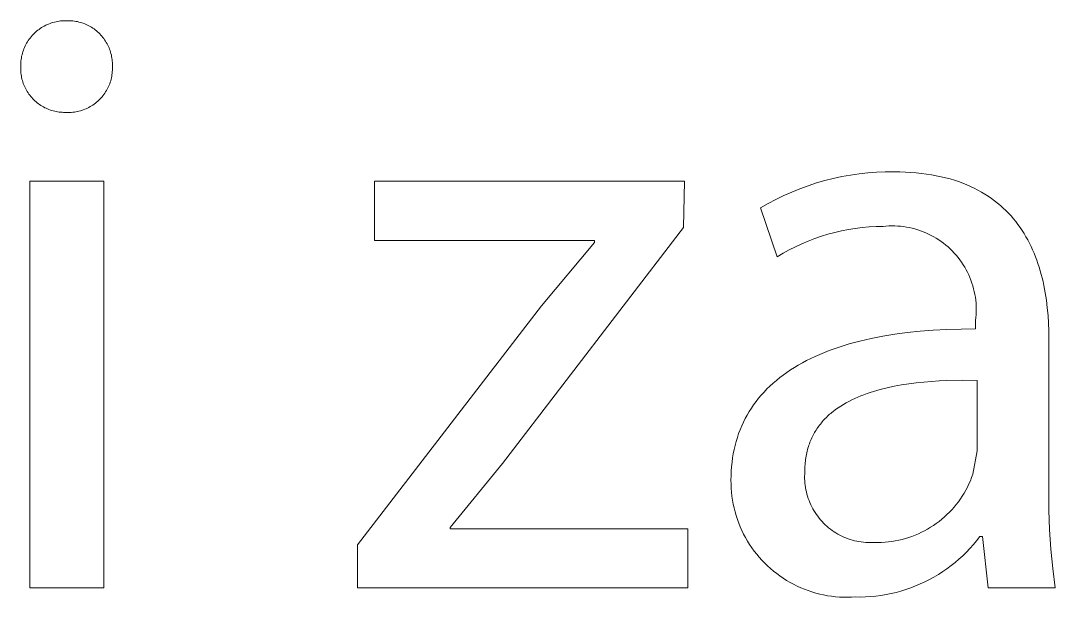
# Model space of a CAD drawing. Header units: millimetres. Extents: x -644 to 2279, y -276 to 1766.
# Drawn here: x 1450.51 to 1486.53, y -227.28 to -207.2 of the extents above; entities that cross this region are included whole.
import ezdxf

# ---------------------------------------------------------------- set-up
doc = ezdxf.new("R2010")
doc.units = ezdxf.units.MM
doc.header["$MEASUREMENT"] = 0
doc.layers.add('Domyślny', color=7, linetype='Continuous', true_color=0x000000)

msp = doc.modelspace()

# ---------------------------------------------------------------- linework, layer by layer
at = {"layer": 'Domyślny', "color": 18, "lineweight": 15, "true_color": 0x000000}
for p, q in [((1451.197, -207.472), (1451.243, -207.442)), ((1451.243, -207.442), (1451.289, -207.414)), ((1451.289, -207.414), (1451.336, -207.387)), ((1451.336, -207.387), (1451.385, -207.362)), ((1451.385, -207.362), (1451.434, -207.339)), ((1451.434, -207.339), (1451.484, -207.318)), ((1451.484, -207.318), (1451.534, -207.298)), ((1451.534, -207.298), (1451.586, -207.28)), ((1451.586, -207.28), (1451.637, -207.264)), ((1451.637, -207.264), (1451.69, -207.25)), ((1451.69, -207.25), (1451.743, -207.237)), ((1451.743, -207.237), (1451.796, -207.227)), ((1451.796, -207.227), (1451.85, -207.218)), ((1451.85, -207.218), (1451.903, -207.211)), ((1451.903, -207.211), (1451.957, -207.206)), ((1451.957, -207.206), (1452.012, -207.203)), ((1452.012, -207.203), (1452.066, -207.201)), ((1452.066, -207.201), (1452.12, -207.202)), ((1452.12, -207.202), (1452.173, -207.201)), ((1452.173, -207.201), (1452.226, -207.202)), ((1452.226, -207.202), (1452.279, -207.205)), ((1452.279, -207.205), (1452.332, -207.21)), ((1452.332, -207.21), (1452.385, -207.217)), ((1452.385, -207.217), (1452.437, -207.225)), ((1452.437, -207.225), (1452.489, -207.235)), ((1452.489, -207.235), (1452.54, -207.247)), ((1452.54, -207.247), (1452.592, -207.261)), ((1452.592, -207.261), (1452.642, -207.276)), ((1452.642, -207.276), (1452.692, -207.293)), ((1452.692, -207.293), (1452.742, -207.312)), ((1452.742, -207.312), (1452.791, -207.333)), ((1452.791, -207.333), (1452.839, -207.355)), ((1452.839, -207.355), (1452.886, -207.379)), ((1452.886, -207.379), (1452.933, -207.405)), ((1452.933, -207.405), (1452.978, -207.432)), ((1452.978, -207.432), (1453.023, -207.46)), ((1453.023, -207.46), (1453.066, -207.49)), ((1450.81, -207.848), (1450.842, -207.805)), ((1450.842, -207.805), (1450.876, -207.763)), ((1450.876, -207.763), (1450.912, -207.722)), ((1450.912, -207.722), (1450.949, -207.682)), ((1450.949, -207.682), (1450.987, -207.643)), ((1450.987, -207.643), (1451.027, -207.606)), ((1451.027, -207.606), (1451.067, -207.57)), ((1451.067, -207.57), (1451.11, -207.536)), ((1451.11, -207.536), (1451.153, -207.503)), ((1451.153, -207.503), (1451.197, -207.472)), ((1453.066, -207.49), (1453.109, -207.522)), ((1453.109, -207.522), (1453.15, -207.555)), ((1453.15, -207.555), (1453.19, -207.59)), ((1453.19, -207.59), (1453.229, -207.625)), ((1453.229, -207.625), (1453.267, -207.663)), ((1453.267, -207.663), (1453.304, -207.701)), ((1453.304, -207.701), (1453.339, -207.741)), ((1453.339, -207.741), (1453.372, -207.782)), ((1453.372, -207.782), (1453.405, -207.824)), ((1450.607, -208.231), (1450.626, -208.18)), ((1450.626, -208.18), (1450.648, -208.13)), ((1450.648, -208.13), (1450.67, -208.081)), ((1450.67, -208.081), (1450.695, -208.033)), ((1450.695, -208.033), (1450.721, -207.985)), ((1450.721, -207.985), (1450.749, -207.939)), ((1450.749, -207.939), (1450.779, -207.893)), ((1450.779, -207.893), (1450.81, -207.848)), ((1453.405, -207.824), (1453.436, -207.867)), ((1453.436, -207.867), (1453.465, -207.911)), ((1453.465, -207.911), (1453.493, -207.956)), ((1453.493, -207.956), (1453.519, -208.002)), ((1453.519, -208.002), (1453.544, -208.049)), ((1453.544, -208.049), (1453.567, -208.096)), ((1453.567, -208.096), (1453.588, -208.145)), ((1453.588, -208.145), (1453.608, -208.194)), ((1450.529, -208.547), (1450.537, -208.493)), ((1450.537, -208.493), (1450.547, -208.44)), ((1450.547, -208.44), (1450.56, -208.387)), ((1450.56, -208.387), (1450.574, -208.334)), ((1450.574, -208.334), (1450.589, -208.282)), ((1450.589, -208.282), (1450.607, -208.231)), ((1453.608, -208.194), (1453.626, -208.244)), ((1453.626, -208.244), (1453.642, -208.294)), ((1453.642, -208.294), (1453.657, -208.345)), ((1453.657, -208.345), (1453.669, -208.397)), ((1453.669, -208.397), (1453.68, -208.449)), ((1453.68, -208.449), (1453.69, -208.501)), ((1453.69, -208.501), (1453.697, -208.553)), ((1450.513, -208.763), (1450.514, -208.709)), ((1450.514, -208.818), (1450.513, -208.763)), ((1450.514, -208.709), (1450.517, -208.655)), ((1450.514, -208.87), (1450.514, -208.818)), ((1450.515, -208.923), (1450.514, -208.87)), ((1450.517, -208.655), (1450.522, -208.601)), ((1450.522, -208.601), (1450.529, -208.547)), ((1453.697, -208.553), (1453.703, -208.606)), ((1453.703, -208.606), (1453.706, -208.659)), ((1453.706, -208.659), (1453.708, -208.712)), ((1453.707, -208.871), (1453.706, -208.925)), ((1453.708, -208.765), (1453.707, -208.818)), ((1453.707, -208.818), (1453.707, -208.871)), ((1453.708, -208.712), (1453.708, -208.765)), ((1450.517, -208.975), (1450.515, -208.923)), ((1450.522, -209.028), (1450.517, -208.975)), ((1450.528, -209.08), (1450.522, -209.028)), ((1450.537, -209.132), (1450.528, -209.08)), ((1450.547, -209.183), (1450.537, -209.132)), ((1450.558, -209.234), (1450.547, -209.183)), ((1450.572, -209.285), (1450.558, -209.234)), ((1453.66, -209.242), (1453.646, -209.293)), ((1453.672, -209.189), (1453.66, -209.242)), ((1453.683, -209.137), (1453.672, -209.189)), ((1453.691, -209.084), (1453.683, -209.137)), ((1453.698, -209.031), (1453.691, -209.084)), ((1453.703, -208.978), (1453.698, -209.031)), ((1453.706, -208.925), (1453.703, -208.978)), ((1450.587, -209.335), (1450.572, -209.285)), ((1450.604, -209.385), (1450.587, -209.335)), ((1450.623, -209.434), (1450.604, -209.385)), ((1450.643, -209.483), (1450.623, -209.434)), ((1450.665, -209.53), (1450.643, -209.483)), ((1450.689, -209.577), (1450.665, -209.53)), ((1450.714, -209.623), (1450.689, -209.577)), ((1450.741, -209.669), (1450.714, -209.623)), ((1453.524, -209.589), (1453.498, -209.636)), ((1453.549, -209.542), (1453.524, -209.589)), ((1453.572, -209.494), (1453.549, -209.542)), ((1453.593, -209.444), (1453.572, -209.494)), ((1453.612, -209.395), (1453.593, -209.444)), ((1453.63, -209.344), (1453.612, -209.395)), ((1453.646, -209.293), (1453.63, -209.344)), ((1450.769, -209.713), (1450.741, -209.669)), ((1450.799, -209.756), (1450.769, -209.713)), ((1450.83, -209.798), (1450.799, -209.756)), ((1450.863, -209.839), (1450.83, -209.798)), ((1450.897, -209.879), (1450.863, -209.839)), ((1450.933, -209.918), (1450.897, -209.879)), ((1450.97, -209.955), (1450.933, -209.918)), ((1451.008, -209.992), (1450.97, -209.955)), ((1453.234, -209.971), (1453.195, -210.007)), ((1453.272, -209.933), (1453.234, -209.971)), ((1453.309, -209.894), (1453.272, -209.933)), ((1453.344, -209.854), (1453.309, -209.894)), ((1453.378, -209.813), (1453.344, -209.854)), ((1453.41, -209.77), (1453.378, -209.813)), ((1453.441, -209.727), (1453.41, -209.77)), ((1453.47, -209.682), (1453.441, -209.727)), ((1453.498, -209.636), (1453.47, -209.682)), ((1451.047, -210.027), (1451.008, -209.992)), ((1451.087, -210.06), (1451.047, -210.027)), ((1451.129, -210.092), (1451.087, -210.06)), ((1451.172, -210.123), (1451.129, -210.092)), ((1451.215, -210.152), (1451.172, -210.123)), ((1451.26, -210.18), (1451.215, -210.152)), ((1451.306, -210.206), (1451.26, -210.18)), ((1451.352, -210.23), (1451.306, -210.206)), ((1451.399, -210.253), (1451.352, -210.23)), ((1451.447, -210.274), (1451.399, -210.253)), ((1451.496, -210.294), (1451.447, -210.274)), ((1451.546, -210.312), (1451.496, -210.294)), ((1451.596, -210.328), (1451.546, -210.312)), ((1451.646, -210.342), (1451.596, -210.328)), ((1451.697, -210.355), (1451.646, -210.342)), ((1452.591, -210.34), (1452.539, -210.354)), ((1452.642, -210.324), (1452.591, -210.34)), ((1452.693, -210.307), (1452.642, -210.324)), ((1452.743, -210.288), (1452.693, -210.307)), ((1452.792, -210.267), (1452.743, -210.288)), ((1452.841, -210.245), (1452.792, -210.267)), ((1452.888, -210.221), (1452.841, -210.245)), ((1452.935, -210.195), (1452.888, -210.221)), ((1452.981, -210.167), (1452.935, -210.195)), ((1453.026, -210.138), (1452.981, -210.167)), ((1453.07, -210.108), (1453.026, -210.138)), ((1453.113, -210.076), (1453.07, -210.108)), ((1453.155, -210.042), (1453.113, -210.076)), ((1453.195, -210.007), (1453.155, -210.042)), ((1451.748, -210.366), (1451.697, -210.355)), ((1451.8, -210.375), (1451.748, -210.366)), ((1451.852, -210.383), (1451.8, -210.375)), ((1451.904, -210.388), (1451.852, -210.383)), ((1451.957, -210.392), (1451.904, -210.388)), ((1452.009, -210.394), (1451.957, -210.392)), ((1452.062, -210.394), (1452.009, -210.394)), ((1452.115, -210.397), (1452.062, -210.394)), ((1452.169, -210.398), (1452.115, -210.397)), ((1452.222, -210.397), (1452.169, -210.398)), ((1452.276, -210.395), (1452.222, -210.397)), ((1452.329, -210.39), (1452.276, -210.395)), ((1452.382, -210.384), (1452.329, -210.39)), ((1452.435, -210.376), (1452.382, -210.384)), ((1452.487, -210.365), (1452.435, -210.376)), ((1452.539, -210.354), (1452.487, -210.365)), ((1479.7, -212.533), (1480.003, -212.5)), ((1480.003, -212.5), (1480.307, -212.478)), ((1480.307, -212.478), (1480.611, -212.466)), ((1480.611, -212.466), (1480.915, -212.466)), ((1480.915, -212.466), (1481.116, -212.468)), ((1481.116, -212.468), (1481.311, -212.474)), ((1481.311, -212.474), (1481.502, -212.485)), ((1481.502, -212.485), (1481.688, -212.499)), ((1481.688, -212.499), (1481.87, -212.518)), ((1450.836, -212.789), (1453.405, -212.789)), ((1450.836, -226.95), (1450.836, -212.789)), ((1453.405, -212.789), (1453.405, -226.95)), ((1462.833, -214.859), (1462.833, -212.786)), ((1462.833, -212.786), (1473.627, -212.786)), ((1473.627, -212.786), (1473.588, -214.401)), ((1477.924, -212.947), (1478.213, -212.853)), ((1478.213, -212.853), (1478.506, -212.768)), ((1478.506, -212.768), (1478.801, -212.694)), ((1478.801, -212.694), (1479.099, -212.63)), ((1479.099, -212.63), (1479.399, -212.576)), ((1479.399, -212.576), (1479.7, -212.533)), ((1481.87, -212.518), (1482.047, -212.541)), ((1482.047, -212.541), (1482.219, -212.568)), ((1482.219, -212.568), (1482.388, -212.598)), ((1482.388, -212.598), (1482.552, -212.633)), ((1482.552, -212.633), (1482.711, -212.671)), ((1482.711, -212.671), (1482.867, -212.712)), ((1482.867, -212.712), (1483.018, -212.757)), ((1483.018, -212.757), (1483.165, -212.806)), ((1483.165, -212.806), (1483.307, -212.858)), ((1483.307, -212.858), (1483.446, -212.914)), ((1477.078, -213.291), (1477.356, -213.167)), ((1477.356, -213.167), (1477.638, -213.052)), ((1477.638, -213.052), (1477.924, -212.947)), ((1483.446, -212.914), (1483.581, -212.972)), ((1483.581, -212.972), (1483.712, -213.034)), ((1483.712, -213.034), (1483.839, -213.099)), ((1483.839, -213.099), (1483.962, -213.167)), ((1483.962, -213.167), (1484.081, -213.239)), ((1476.273, -213.721), (1476.536, -213.568)), ((1476.536, -213.568), (1476.805, -213.425)), ((1476.805, -213.425), (1477.078, -213.291)), ((1484.081, -213.239), (1484.196, -213.313)), ((1484.196, -213.313), (1484.308, -213.39)), ((1484.308, -213.39), (1484.416, -213.469)), ((1484.416, -213.469), (1484.52, -213.552)), ((1484.52, -213.552), (1484.621, -213.637)), ((1476.847, -215.424), (1476.273, -213.721)), ((1484.621, -213.637), (1484.719, -213.724)), ((1484.719, -213.724), (1484.813, -213.814)), ((1484.813, -213.814), (1484.903, -213.907)), ((1484.903, -213.907), (1484.99, -214.002)), ((1484.99, -214.002), (1485.074, -214.099)), ((1485.074, -214.099), (1485.155, -214.199)), ((1485.155, -214.199), (1485.232, -214.3)), ((1485.232, -214.3), (1485.306, -214.404)), ((1473.588, -214.401), (1467.281, -222.616)), ((1478.618, -214.639), (1478.386, -214.71)), ((1478.853, -214.576), (1478.618, -214.639)), ((1479.089, -214.521), (1478.853, -214.576)), ((1479.328, -214.474), (1479.089, -214.521)), ((1479.567, -214.436), (1479.328, -214.474)), ((1479.808, -214.405), (1479.567, -214.436)), ((1480.05, -214.383), (1479.808, -214.405)), ((1480.293, -214.369), (1480.05, -214.383)), ((1480.536, -214.363), (1480.293, -214.369)), ((1480.637, -214.354), (1480.536, -214.363)), ((1480.739, -214.348), (1480.637, -214.354)), ((1480.84, -214.346), (1480.739, -214.348)), ((1480.942, -214.347), (1480.84, -214.346)), ((1481.044, -214.351), (1480.942, -214.347)), ((1481.145, -214.36), (1481.044, -214.351)), ((1481.246, -214.371), (1481.145, -214.36)), ((1481.347, -214.387), (1481.246, -214.371)), ((1481.447, -214.405), (1481.347, -214.387)), ((1481.546, -214.428), (1481.447, -214.405)), ((1481.645, -214.453), (1481.546, -214.428)), ((1481.742, -214.482), (1481.645, -214.453)), ((1481.838, -214.515), (1481.742, -214.482)), ((1481.934, -214.55), (1481.838, -214.515)), ((1482.028, -214.59), (1481.934, -214.55)), ((1482.12, -214.632), (1482.028, -214.59)), ((1482.211, -214.677), (1482.12, -214.632)), ((1485.306, -214.404), (1485.377, -214.51)), ((1485.377, -214.51), (1485.445, -214.617)), ((1485.445, -214.617), (1485.51, -214.727)), ((1470.493, -214.859), (1462.833, -214.859)), ((1468.644, -217.127), (1470.493, -214.927)), ((1470.493, -214.927), (1470.493, -214.859)), ((1477.706, -214.971), (1477.485, -215.073)), ((1477.929, -214.876), (1477.706, -214.971)), ((1478.156, -214.789), (1477.929, -214.876)), ((1478.386, -214.71), (1478.156, -214.789)), ((1482.301, -214.726), (1482.211, -214.677)), ((1482.388, -214.778), (1482.301, -214.726)), ((1482.474, -214.832), (1482.388, -214.778)), ((1482.558, -214.89), (1482.474, -214.832)), ((1482.639, -214.951), (1482.558, -214.89)), ((1482.719, -215.014), (1482.639, -214.951)), ((1482.796, -215.08), (1482.719, -215.014)), ((1485.51, -214.727), (1485.572, -214.838)), ((1485.572, -214.838), (1485.631, -214.951)), ((1485.631, -214.951), (1485.687, -215.066)), ((1477.056, -215.3), (1476.847, -215.424)), ((1477.268, -215.183), (1477.056, -215.3)), ((1477.485, -215.073), (1477.268, -215.183)), ((1482.871, -215.149), (1482.796, -215.08)), ((1482.944, -215.22), (1482.871, -215.149)), ((1483.014, -215.294), (1482.944, -215.22)), ((1483.081, -215.37), (1483.014, -215.294)), ((1483.146, -215.449), (1483.081, -215.37)), ((1485.687, -215.066), (1485.741, -215.182)), ((1485.741, -215.182), (1485.791, -215.3)), ((1485.791, -215.3), (1485.839, -215.419)), ((1483.208, -215.53), (1483.146, -215.449)), ((1483.267, -215.612), (1483.208, -215.53)), ((1483.323, -215.697), (1483.267, -215.612)), ((1483.376, -215.784), (1483.323, -215.697)), ((1485.839, -215.419), (1485.885, -215.54)), ((1485.885, -215.54), (1485.927, -215.662)), ((1485.927, -215.662), (1485.967, -215.785)), ((1483.427, -215.872), (1483.376, -215.784)), ((1483.474, -215.963), (1483.427, -215.872)), ((1483.518, -216.054), (1483.474, -215.963)), ((1483.558, -216.148), (1483.518, -216.054)), ((1485.967, -215.785), (1486.005, -215.909)), ((1486.005, -215.909), (1486.04, -216.035)), ((1486.04, -216.035), (1486.073, -216.161)), ((1483.596, -216.242), (1483.558, -216.148)), ((1483.63, -216.338), (1483.596, -216.242)), ((1483.66, -216.435), (1483.63, -216.338)), ((1483.688, -216.533), (1483.66, -216.435)), ((1486.073, -216.161), (1486.103, -216.288)), ((1486.103, -216.288), (1486.131, -216.417)), ((1486.131, -216.417), (1486.157, -216.546)), ((1483.711, -216.632), (1483.688, -216.533)), ((1483.732, -216.732), (1483.711, -216.632)), ((1483.749, -216.832), (1483.732, -216.732)), ((1486.157, -216.546), (1486.18, -216.676)), ((1486.18, -216.676), (1486.221, -216.937)), ((1462.24, -225.458), (1468.644, -217.127)), ((1483.762, -216.933), (1483.749, -216.832)), ((1483.772, -217.034), (1483.762, -216.933)), ((1483.779, -217.136), (1483.772, -217.034)), ((1483.781, -217.238), (1483.779, -217.136)), ((1486.221, -216.937), (1486.253, -217.201)), ((1483.757, -217.644), (1483.769, -217.542)), ((1483.769, -217.542), (1483.776, -217.441)), ((1483.776, -217.441), (1483.781, -217.339)), ((1483.781, -217.339), (1483.781, -217.238)), ((1486.253, -217.201), (1486.277, -217.467)), ((1486.277, -217.467), (1486.294, -217.733)), ((1483.757, -217.935), (1483.757, -217.644)), ((1486.294, -217.733), (1486.304, -218)), ((1479.731, -218.355), (1480.119, -218.266)), ((1480.119, -218.266), (1480.522, -218.186)), ((1480.522, -218.186), (1480.94, -218.118)), ((1480.94, -218.118), (1481.373, -218.06)), ((1481.373, -218.06), (1481.821, -218.013)), ((1481.821, -218.013), (1482.283, -217.977)), ((1482.283, -217.977), (1482.76, -217.952)), ((1482.76, -217.952), (1483.252, -217.938)), ((1483.252, -217.938), (1483.757, -217.935)), ((1486.304, -218), (1486.307, -218.266)), ((1486.307, -218.266), (1486.307, -223.561)), ((1478.659, -218.688), (1478.828, -218.626)), ((1478.828, -218.626), (1479.001, -218.567)), ((1479.001, -218.567), (1479.178, -218.51)), ((1479.178, -218.51), (1479.358, -218.456)), ((1479.358, -218.456), (1479.543, -218.404)), ((1479.543, -218.404), (1479.731, -218.355)), ((1477.872, -219.036), (1478.022, -218.962)), ((1478.022, -218.962), (1478.175, -218.889)), ((1478.175, -218.889), (1478.333, -218.82)), ((1478.333, -218.82), (1478.494, -218.752)), ((1478.494, -218.752), (1478.659, -218.688)), ((1477.314, -219.361), (1477.448, -219.276)), ((1477.448, -219.276), (1477.585, -219.194)), ((1477.585, -219.194), (1477.727, -219.114)), ((1477.727, -219.114), (1477.872, -219.036)), ((1476.821, -219.726), (1476.938, -219.631)), ((1476.938, -219.631), (1477.06, -219.539)), ((1477.06, -219.539), (1477.185, -219.449)), ((1477.185, -219.449), (1477.314, -219.361)), ((1476.392, -220.131), (1476.493, -220.026)), ((1476.493, -220.026), (1476.598, -219.924)), ((1476.598, -219.924), (1476.708, -219.824)), ((1476.708, -219.824), (1476.821, -219.726)), ((1480.439, -220.043), (1480.321, -220.076)), ((1480.68, -219.984), (1480.439, -220.043)), ((1480.926, -219.932), (1480.68, -219.984)), ((1481.177, -219.886), (1480.926, -219.932)), ((1481.432, -219.846), (1481.177, -219.886)), ((1481.691, -219.813), (1481.432, -219.846)), ((1481.953, -219.785), (1481.691, -219.813)), ((1482.217, -219.763), (1481.953, -219.785)), ((1482.483, -219.746), (1482.217, -219.763)), ((1482.75, -219.734), (1482.483, -219.746)), ((1483.285, -219.722), (1482.75, -219.734)), ((1483.816, -219.726), (1483.285, -219.722)), ((1483.816, -222.179), (1483.816, -219.726)), ((1476.114, -220.46), (1476.203, -220.348)), ((1476.203, -220.348), (1476.296, -220.238)), ((1476.296, -220.238), (1476.392, -220.131)), ((1479.445, -220.405), (1479.345, -220.456)), ((1479.547, -220.357), (1479.445, -220.405)), ((1479.652, -220.311), (1479.547, -220.357)), ((1479.758, -220.267), (1479.652, -220.311)), ((1479.867, -220.224), (1479.758, -220.267)), ((1479.978, -220.184), (1479.867, -220.224)), ((1480.091, -220.146), (1479.978, -220.184)), ((1480.205, -220.11), (1480.091, -220.146)), ((1480.321, -220.076), (1480.205, -220.11)), ((1475.874, -220.811), (1475.95, -220.692)), ((1475.95, -220.692), (1476.03, -220.575)), ((1476.03, -220.575), (1476.114, -220.46)), ((1478.882, -220.742), (1478.797, -220.807)), ((1478.969, -220.68), (1478.882, -220.742)), ((1479.059, -220.621), (1478.969, -220.68)), ((1479.152, -220.564), (1479.059, -220.621)), ((1479.247, -220.509), (1479.152, -220.564)), ((1479.345, -220.456), (1479.247, -220.509)), ((1475.672, -221.184), (1475.735, -221.057)), ((1475.735, -221.057), (1475.802, -220.933)), ((1475.802, -220.933), (1475.874, -220.811)), ((1478.454, -221.127), (1478.419, -221.166)), ((1478.489, -221.089), (1478.454, -221.127)), ((1478.524, -221.052), (1478.489, -221.089)), ((1478.561, -221.015), (1478.524, -221.052)), ((1478.599, -220.978), (1478.561, -221.015)), ((1478.637, -220.943), (1478.599, -220.978)), ((1478.676, -220.908), (1478.637, -220.943)), ((1478.715, -220.874), (1478.676, -220.908)), ((1478.756, -220.84), (1478.715, -220.874)), ((1478.797, -220.807), (1478.756, -220.84)), ((1475.508, -221.578), (1475.558, -221.444)), ((1475.558, -221.444), (1475.613, -221.313)), ((1475.613, -221.313), (1475.672, -221.184)), ((1478.176, -221.501), (1478.149, -221.546)), ((1478.203, -221.456), (1478.176, -221.501)), ((1478.231, -221.413), (1478.203, -221.456)), ((1478.261, -221.37), (1478.231, -221.413)), ((1478.291, -221.328), (1478.261, -221.37)), ((1478.322, -221.286), (1478.291, -221.328)), ((1478.353, -221.246), (1478.322, -221.286)), ((1478.386, -221.205), (1478.353, -221.246)), ((1478.419, -221.166), (1478.386, -221.205)), ((1475.383, -221.993), (1475.42, -221.852)), ((1475.42, -221.852), (1475.462, -221.714)), ((1475.462, -221.714), (1475.508, -221.578)), ((1478.01, -221.83), (1477.99, -221.88)), ((1478.031, -221.781), (1478.01, -221.83)), ((1478.053, -221.732), (1478.031, -221.781)), ((1478.075, -221.684), (1478.053, -221.732)), ((1478.099, -221.637), (1478.075, -221.684)), ((1478.124, -221.591), (1478.099, -221.637)), ((1478.149, -221.546), (1478.124, -221.591)), ((1475.321, -222.281), (1475.35, -222.136)), ((1475.35, -222.136), (1475.383, -221.993)), ((1477.892, -222.195), (1477.879, -222.25)), ((1477.906, -222.141), (1477.892, -222.195)), ((1477.92, -222.087), (1477.906, -222.141)), ((1477.936, -222.034), (1477.92, -222.087)), ((1477.953, -221.982), (1477.936, -222.034)), ((1477.971, -221.93), (1477.953, -221.982)), ((1477.99, -221.88), (1477.971, -221.93)), ((1483.66, -222.997), (1483.816, -222.179)), ((1475.261, -222.731), (1475.277, -222.579)), ((1475.277, -222.579), (1475.296, -222.429)), ((1475.296, -222.429), (1475.321, -222.281)), ((1477.831, -222.538), (1477.825, -222.598)), ((1477.839, -222.479), (1477.831, -222.538)), ((1477.847, -222.42), (1477.839, -222.479)), ((1477.857, -222.363), (1477.847, -222.42)), ((1477.867, -222.306), (1477.857, -222.363)), ((1477.879, -222.25), (1477.867, -222.306)), ((1467.281, -222.616), (1465.461, -224.845)), ((1475.243, -223.042), (1475.25, -222.885)), ((1475.25, -222.885), (1475.261, -222.731)), ((1477.81, -222.909), (1477.806, -222.987)), ((1477.811, -222.845), (1477.81, -222.909)), ((1477.813, -222.782), (1477.811, -222.845)), ((1477.816, -222.72), (1477.813, -222.782)), ((1477.82, -222.658), (1477.816, -222.72)), ((1477.825, -222.598), (1477.82, -222.658)), ((1475.241, -223.201), (1475.243, -223.042)), ((1475.242, -223.34), (1475.241, -223.201)), ((1477.806, -222.987), (1477.804, -223.066)), ((1477.804, -223.066), (1477.804, -223.144)), ((1477.804, -223.144), (1477.808, -223.223)), ((1477.808, -223.223), (1477.813, -223.301)), ((1477.813, -223.301), (1477.822, -223.379)), ((1483.525, -223.331), (1483.574, -223.221)), ((1483.574, -223.221), (1483.619, -223.11)), ((1483.619, -223.11), (1483.66, -222.997)), ((1475.248, -223.479), (1475.242, -223.34)), ((1475.258, -223.618), (1475.248, -223.479)), ((1475.273, -223.756), (1475.258, -223.618)), ((1477.822, -223.379), (1477.833, -223.457)), ((1477.833, -223.457), (1477.847, -223.534)), ((1477.847, -223.534), (1477.864, -223.611)), ((1477.864, -223.611), (1477.883, -223.687)), ((1483.294, -223.753), (1483.357, -223.65)), ((1483.357, -223.65), (1483.417, -223.546)), ((1483.417, -223.546), (1483.473, -223.439)), ((1483.473, -223.439), (1483.525, -223.331)), ((1486.307, -223.561), (1486.308, -224.241)), ((1475.294, -223.894), (1475.273, -223.756)), ((1475.318, -224.031), (1475.294, -223.894)), ((1475.348, -224.167), (1475.318, -224.031)), ((1477.883, -223.687), (1477.905, -223.762)), ((1477.905, -223.762), (1477.93, -223.837)), ((1477.93, -223.837), (1477.957, -223.911)), ((1477.957, -223.911), (1477.986, -223.983)), ((1477.986, -223.983), (1478.018, -224.055)), ((1483.084, -224.046), (1483.157, -223.95)), ((1483.157, -223.95), (1483.227, -223.853)), ((1483.227, -223.853), (1483.294, -223.753)), ((1475.382, -224.302), (1475.348, -224.167)), ((1475.421, -224.435), (1475.382, -224.302)), ((1478.018, -224.055), (1478.052, -224.126)), ((1478.052, -224.126), (1478.089, -224.195)), ((1478.089, -224.195), (1478.128, -224.263)), ((1478.128, -224.263), (1478.17, -224.33)), ((1478.17, -224.33), (1478.214, -224.395)), ((1482.759, -224.4), (1482.845, -224.316)), ((1482.845, -224.316), (1482.927, -224.229)), ((1482.927, -224.229), (1483.007, -224.138)), ((1483.007, -224.138), (1483.084, -224.046)), ((1486.308, -224.241), (1486.331, -224.92)), ((1475.464, -224.567), (1475.421, -224.435)), ((1475.512, -224.698), (1475.464, -224.567)), ((1475.564, -224.827), (1475.512, -224.698)), ((1478.214, -224.395), (1478.26, -224.459)), ((1478.26, -224.459), (1478.308, -224.521)), ((1478.308, -224.521), (1478.358, -224.581)), ((1478.358, -224.581), (1478.41, -224.64)), ((1478.41, -224.64), (1478.464, -224.696)), ((1478.464, -224.696), (1478.52, -224.751)), ((1482.29, -224.776), (1482.389, -224.707)), ((1482.389, -224.707), (1482.485, -224.635)), ((1482.485, -224.635), (1482.579, -224.56)), ((1482.579, -224.56), (1482.67, -224.482)), ((1482.67, -224.482), (1482.759, -224.4)), ((1465.461, -224.845), (1465.461, -224.894)), ((1465.461, -224.894), (1473.744, -224.894)), ((1473.744, -224.894), (1473.744, -226.947)), ((1475.621, -224.954), (1475.564, -224.827)), ((1475.682, -225.079), (1475.621, -224.954)), ((1475.748, -225.202), (1475.682, -225.079)), ((1478.52, -224.751), (1478.578, -224.804)), ((1478.578, -224.804), (1478.638, -224.855)), ((1478.638, -224.855), (1478.7, -224.904)), ((1478.7, -224.904), (1478.763, -224.951)), ((1478.763, -224.951), (1478.827, -224.995)), ((1478.827, -224.995), (1478.894, -225.037)), ((1478.894, -225.037), (1478.961, -225.077)), ((1478.961, -225.077), (1479.03, -225.115)), ((1481.654, -225.114), (1481.764, -225.067)), ((1481.764, -225.067), (1481.873, -225.016)), ((1481.873, -225.016), (1481.981, -224.961)), ((1481.981, -224.961), (1482.086, -224.903)), ((1482.086, -224.903), (1482.189, -224.841)), ((1482.189, -224.841), (1482.29, -224.776)), ((1486.331, -224.92), (1486.376, -225.598)), ((1462.24, -226.947), (1462.24, -225.458)), ((1475.817, -225.322), (1475.748, -225.202)), ((1475.891, -225.44), (1475.817, -225.322)), ((1475.969, -225.556), (1475.891, -225.44)), ((1479.03, -225.115), (1479.1, -225.15)), ((1479.1, -225.15), (1479.172, -225.183)), ((1479.172, -225.183), (1479.244, -225.213)), ((1479.244, -225.213), (1479.317, -225.241)), ((1479.317, -225.241), (1479.392, -225.267)), ((1479.392, -225.267), (1479.467, -225.289)), ((1479.467, -225.289), (1479.543, -225.31)), ((1479.543, -225.31), (1479.619, -225.327)), ((1479.619, -225.327), (1479.696, -225.342)), ((1479.696, -225.342), (1479.774, -225.354)), ((1479.774, -225.354), (1479.852, -225.364)), ((1479.852, -225.364), (1479.93, -225.371)), ((1479.93, -225.371), (1480.008, -225.375)), ((1480.008, -225.375), (1480.087, -225.376)), ((1480.087, -225.376), (1480.165, -225.375)), ((1480.165, -225.375), (1480.244, -225.371)), ((1480.244, -225.371), (1480.364, -225.372)), ((1480.364, -225.372), (1480.484, -225.369)), ((1480.484, -225.369), (1480.604, -225.362)), ((1480.604, -225.362), (1480.724, -225.35)), ((1480.724, -225.35), (1480.843, -225.335)), ((1480.843, -225.335), (1480.962, -225.315)), ((1480.962, -225.315), (1481.08, -225.291)), ((1481.08, -225.291), (1481.197, -225.264)), ((1481.197, -225.264), (1481.313, -225.232)), ((1481.313, -225.232), (1481.428, -225.197)), ((1481.428, -225.197), (1481.542, -225.157)), ((1481.542, -225.157), (1481.654, -225.114)), ((1483.679, -225.445), (1483.56, -225.578)), ((1483.793, -225.308), (1483.679, -225.445)), ((1483.903, -225.167), (1483.793, -225.308)), ((1483.991, -225.167), (1483.903, -225.167)), ((1484.195, -226.948), (1483.991, -225.167)), ((1476.05, -225.668), (1475.969, -225.556)), ((1476.136, -225.778), (1476.05, -225.668)), ((1476.225, -225.885), (1476.136, -225.778)), ((1483.309, -225.831), (1483.177, -225.952)), ((1483.436, -225.707), (1483.309, -225.831)), ((1483.56, -225.578), (1483.436, -225.707)), ((1486.376, -225.598), (1486.443, -226.274)), ((1476.318, -225.988), (1476.225, -225.885)), ((1476.414, -226.089), (1476.318, -225.988)), ((1476.514, -226.186), (1476.414, -226.089)), ((1476.617, -226.279), (1476.514, -226.186)), ((1482.901, -226.178), (1482.757, -226.285)), ((1483.041, -226.067), (1482.901, -226.178)), ((1483.177, -225.952), (1483.041, -226.067)), ((1476.723, -226.369), (1476.617, -226.279)), ((1476.832, -226.455), (1476.723, -226.369)), ((1476.944, -226.538), (1476.832, -226.455)), ((1477.059, -226.616), (1476.944, -226.538)), ((1482.46, -226.482), (1482.307, -226.574)), ((1482.611, -226.386), (1482.46, -226.482)), ((1482.757, -226.285), (1482.611, -226.386)), ((1486.443, -226.274), (1486.531, -226.948)), ((1477.177, -226.69), (1477.059, -226.616)), ((1477.297, -226.761), (1477.177, -226.69)), ((1477.419, -226.827), (1477.297, -226.761)), ((1477.544, -226.889), (1477.419, -226.827)), ((1477.67, -226.946), (1477.544, -226.889)), ((1481.665, -226.885), (1481.498, -226.949)), ((1481.829, -226.815), (1481.665, -226.885)), ((1481.991, -226.74), (1481.829, -226.815)), ((1482.15, -226.66), (1481.991, -226.74)), ((1482.307, -226.574), (1482.15, -226.66)), ((1453.405, -226.95), (1450.836, -226.95)), ((1473.744, -226.947), (1462.24, -226.947)), ((1477.799, -227), (1477.67, -226.946)), ((1477.929, -227.048), (1477.799, -227)), ((1478.061, -227.093), (1477.929, -227.048)), ((1478.195, -227.132), (1478.061, -227.093)), ((1478.329, -227.167), (1478.195, -227.132)), ((1478.465, -227.198), (1478.329, -227.167)), ((1478.602, -227.223), (1478.465, -227.198)), ((1478.739, -227.244), (1478.602, -227.223)), ((1478.877, -227.26), (1478.739, -227.244)), ((1479.016, -227.272), (1478.877, -227.26)), ((1479.155, -227.278), (1479.016, -227.272)), ((1479.572, -227.269), (1479.433, -227.277)), ((1479.751, -227.27), (1479.572, -227.269)), ((1479.929, -227.265), (1479.751, -227.27)), ((1480.107, -227.254), (1479.929, -227.265)), ((1480.285, -227.236), (1480.107, -227.254)), ((1480.462, -227.213), (1480.285, -227.236)), ((1480.638, -227.184), (1480.462, -227.213)), ((1480.813, -227.149), (1480.638, -227.184)), ((1480.987, -227.107), (1480.813, -227.149)), ((1481.159, -227.061), (1480.987, -227.107)), ((1481.33, -227.008), (1481.159, -227.061)), ((1481.498, -226.949), (1481.33, -227.008)), ((1486.531, -226.948), (1484.195, -226.948)), ((1479.294, -227.28), (1479.155, -227.278)), ((1479.433, -227.277), (1479.294, -227.28))]:
    msp.add_line(p, q, dxfattribs=at)

doc.saveas('drawing.dxf')
